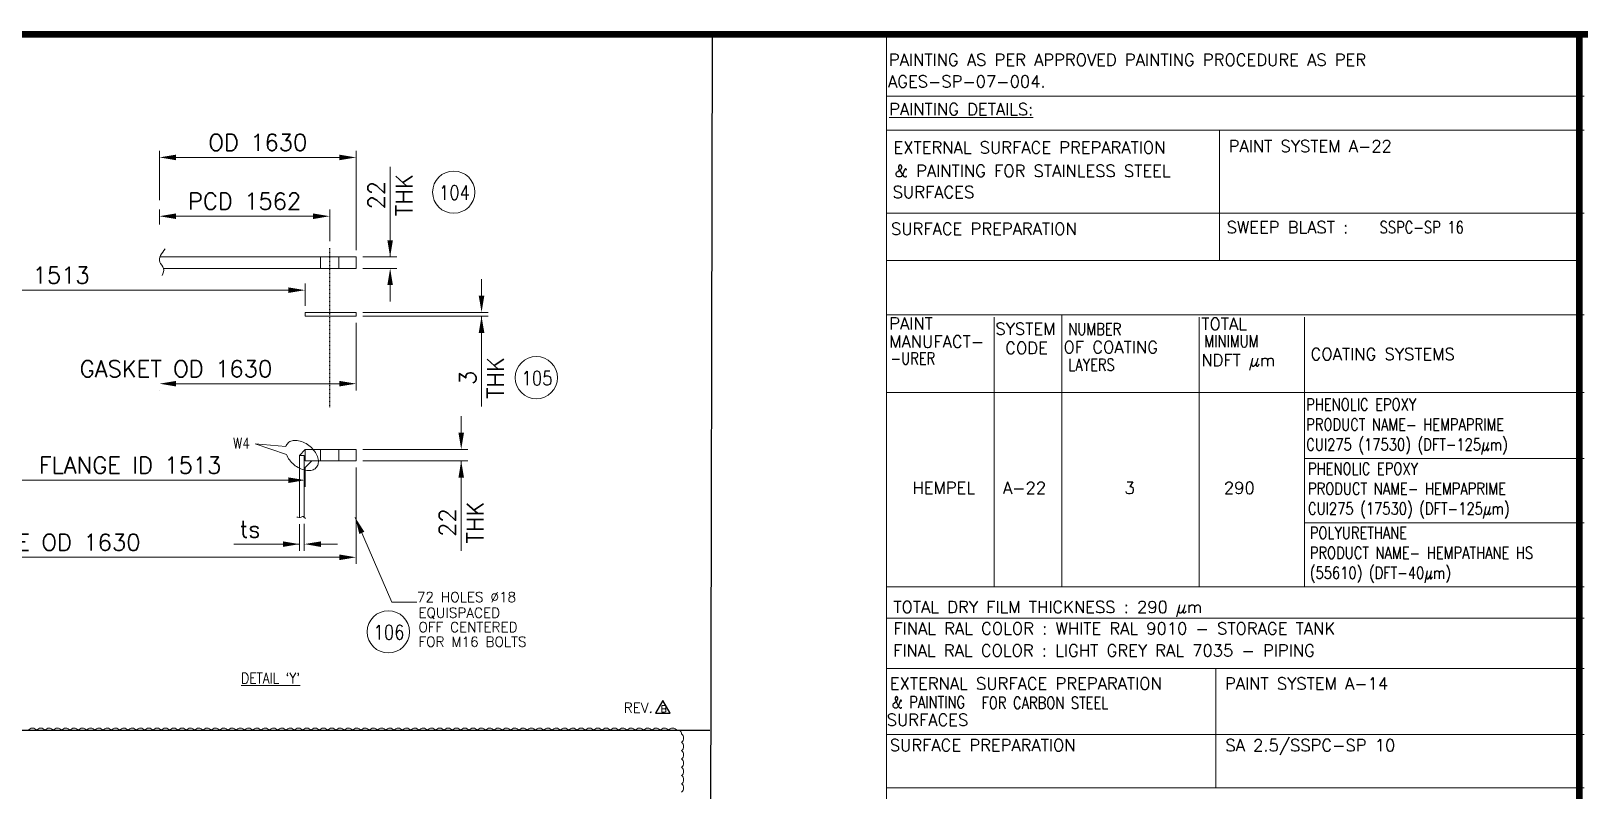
# Model space of a CAD drawing. Header units: inches. Extents: x 26960 to 35074, y -20333 to -19295.
# Drawn here: x 27413.7 to 27646.5, y -19423.9 to -19309.8 of the extents above; entities that cross this region are included whole.
import ezdxf
from ezdxf.enums import TextEntityAlignment as Align

# ---------------------------------------------------------------- set-up
doc = ezdxf.new("R2010")
doc.units = ezdxf.units.IN
doc.header["$LTSCALE"] = 200
doc.header["$MEASUREMENT"] = 0
for name, pattern in [('CENTER', [2, 1.25, -0.25, 0.25, -0.25]), ('DASHED', [0.75, 0.5, -0.25]), ('DASHED2', [0.375, 0.25, -0.125]), ('HIDDEN', [0.375, 0.25, -0.125]), ('PHANTOM2', [31.75, 15.875, -3.175, 3.175, -3.175, 3.175, -3.175])]:
    doc.linetypes.add(name, pattern=pattern)
for name, color, linetype, lineweight in [('AM_5', 3, 'Continuous', 15), ('B-OBJ', 7, 'Continuous', 13), ('OBJECT', 7, 'Continuous', 18)]:
    doc.layers.add(name, color=color, linetype=linetype, lineweight=lineweight)
for name, color, linetype in [('BORDER1', 3, 'Continuous'), ('BORDER2', 7, 'Continuous'), ('CENTER', 1, 'CENTER'), ('DIMENSION', 8, 'Continuous'), ('text', 3, 'Continuous')]:
    doc.layers.add(name, color=color, linetype=linetype)
doc.styles.add("ROMAN'S", font='romans.shx')
doc.styles.add('ROMANC', font='ROMANC', dxfattribs={"height": 5})
doc.styles.add('ROMAND', font='romand.shx', dxfattribs={"width": 0.8})
doc.styles.add('ROMANS', font='romans.shx')
doc.styles.add('ROMANT', font='romant.shx')
doc.styles.add('RS', font='ROMANS.shx', dxfattribs={"width": 0.8})
doc.styles.get("Standard").update_dxf_attribs({"font": 'romans.shx'})
doc.dimstyles.new('VEP-8', dxfattribs={"dimscale": 0, "dimtxt": 2.5, "dimasz": 2.5, "dimexe": 1, "dimexo": 1, "dimgap": 1, "dimtad": 1, "dimdec": 0, "dimlfac": 20, "dimzin": 12, "dimdsep": 46, "dimtxsty": 'ROMANS', "dimcen": 0, "dimclrd": 256, "dimclre": 256, "dimclrt": 40, "dimadec": 0, "dimazin": 3, "dimtfac": 1, "dimtdec": 0, "dimtofl": 0, "dimtmove": 0, "dimatfit": 3, "dimfxl": 1, "dimlwd": -1, "dimlwe": -1, "dimarcsym": 0})
doc.dimstyles.new('VEP-8$0', dxfattribs={"dimscale": 0, "dimtxt": 2.5, "dimasz": 2.5, "dimexe": 1, "dimexo": 1, "dimgap": 1, "dimtad": 1, "dimdec": 0, "dimlfac": 20, "dimzin": 12, "dimdsep": 46, "dimtxsty": 'ROMANS', "dimcen": 0, "dimclrd": 256, "dimclre": 256, "dimclrt": 40, "dimadec": 0, "dimazin": 3, "dimtfac": 1, "dimtdec": 0, "dimtofl": 0, "dimtmove": 0, "dimatfit": 3, "dimfxl": 1, "dimlwd": -1, "dimlwe": -1, "dimarcsym": 0})

# ---------------------------------------------------------------- blocks, each defined once
blk = doc.blocks.new('*D123')
at = {"layer": 'AM_5', "color": 8, "transparency": 16777216}
for p, q in [((27433.03, -19335.2), (27433.03, -19327.79)), ((27460.09, -19328.79), (27435.53, -19328.79)), ((27462.59, -19342.74), (27462.59, -19327.79))]:
    blk.add_line(p, q, dxfattribs=at)
for points in [[(27435.53, -19328.38), (27435.53, -19329.21), (27433.03, -19328.79)], [(27460.09, -19329.21), (27460.09, -19328.38), (27462.59, -19328.79)]]:
    blk.add_solid(points, dxfattribs=at)
at = {"layer": 'Defpoints', "color": 0, "transparency": 16777216}
for p in [(27433.03, -19328.79), (27433.03, -19336.2), (27462.59, -19343.74)]:
    blk.add_point(p, dxfattribs=at)
at = {"layer": 'AM_5', "color": 40, "transparency": 16777216, "insert": (27447.81, -19326.54), "char_height": 2.5, "attachment_point": 5, "style": 'ROMANS'}
blk.add_mtext('OD 1630', dxfattribs=at)
blk = doc.blocks.new('*D124')
at = {"layer": 'AM_5', "color": 8, "transparency": 16777216}
for p, q in [((27433.03, -19338.88), (27433.03, -19336.63)), ((27456.13, -19337.63), (27435.53, -19337.63)), ((27458.63, -19341.4), (27458.63, -19336.63))]:
    blk.add_line(p, q, dxfattribs=at)
for points in [[(27435.53, -19337.21), (27435.53, -19338.05), (27433.03, -19337.63)], [(27456.13, -19338.05), (27456.13, -19337.21), (27458.63, -19337.63)]]:
    blk.add_solid(points, dxfattribs=at)
at = {"layer": 'Defpoints', "color": 0, "transparency": 16777216}
for p in [(27433.03, -19337.63), (27433.03, -19339.88), (27458.63, -19342.4)]:
    blk.add_point(p, dxfattribs=at)
at = {"layer": 'AM_5', "color": 40, "transparency": 16777216, "insert": (27445.83, -19335.38), "char_height": 2.5, "attachment_point": 5, "style": 'ROMANS'}
blk.add_mtext('PCD 1562', dxfattribs=at)
blk = doc.blocks.new('*D125')
at = {"layer": 'AM_5', "color": 8, "transparency": 16777216}
for p, q in [((27454.92, -19375.4), (27454.92, -19378.3)), ((27402.32, -19378.3), (27402.32, -19378.3)), ((27452.42, -19377.3), (27404.82, -19377.3))]:
    blk.add_line(p, q, dxfattribs=at)
for points in [[(27404.82, -19376.88), (27404.82, -19377.72), (27402.32, -19377.3)], [(27452.42, -19377.72), (27452.42, -19376.88), (27454.92, -19377.3)]]:
    blk.add_solid(points, dxfattribs=at)
at = {"layer": 'Defpoints', "color": 0, "transparency": 16777216}
for p in [(27454.92, -19374.4), (27402.32, -19377.3), (27402.32, -19377.3)]:
    blk.add_point(p, dxfattribs=at)
at = {"layer": 'AM_5', "color": 40, "transparency": 16777216, "insert": (27428.62, -19375.05), "char_height": 2.5, "attachment_point": 5, "style": 'ROMANS'}
blk.add_mtext('FLANGE ID 1513 ', dxfattribs=at)
blk = doc.blocks.new('*D126')
at = {"layer": 'AM_5', "color": 8, "transparency": 16777216}
for p, q in [((27462.59, -19375.4), (27462.59, -19389.89)), ((27400.91, -19389.89), (27400.91, -19389.89)), ((27460.09, -19388.89), (27403.41, -19388.89))]:
    blk.add_line(p, q, dxfattribs=at)
for points in [[(27403.41, -19388.47), (27403.41, -19389.31), (27400.91, -19388.89)], [(27460.09, -19389.31), (27460.09, -19388.47), (27462.59, -19388.89)]]:
    blk.add_solid(points, dxfattribs=at)
at = {"layer": 'Defpoints', "color": 0, "transparency": 16777216}
for p in [(27462.59, -19374.4), (27400.91, -19388.89), (27400.91, -19388.89)]:
    blk.add_point(p, dxfattribs=at)
at = {"layer": 'AM_5', "color": 40, "transparency": 16777216, "insert": (27415.72, -19386.64), "char_height": 2.5, "attachment_point": 5, "style": 'ROMANS'}
blk.add_mtext('FLANGE OD 1630', dxfattribs=at)
blk = doc.blocks.new('*D127')
at = {"layer": 'AM_5', "color": 8, "transparency": 16777216}
for p, q in [((27467.72, -19343.74), (27467.72, -19330.19)), ((27467.72, -19341.24), (27467.72, -19338.74)), ((27463.59, -19343.74), (27468.72, -19343.74)), ((27463.59, -19345.47), (27468.72, -19345.47)), ((27467.72, -19347.97), (27467.72, -19350.47))]:
    blk.add_line(p, q, dxfattribs=at)
for points in [[(27467.3, -19341.24), (27468.13, -19341.24), (27467.72, -19343.74)], [(27468.13, -19347.97), (27467.3, -19347.97), (27467.72, -19345.47)]]:
    blk.add_solid(points, dxfattribs=at)
at = {"layer": 'Defpoints', "color": 0, "transparency": 16777216}
for p in [(27462.59, -19343.74), (27462.59, -19345.47), (27467.72, -19345.47)]:
    blk.add_point(p, dxfattribs=at)
at = {"layer": 'AM_5', "color": 40, "transparency": 16777216, "insert": (27467.72, -19334.46), "char_height": 2.5, "attachment_point": 5, "rotation": 90, "style": 'ROMANS'}
blk.add_mtext('22\\PTHK', dxfattribs=at)
blk = doc.blocks.new('*D128')
at = {"layer": 'AM_5', "color": 8, "transparency": 16777216}
for p, q in [((27481.46, -19349.58), (27481.46, -19347.08)), ((27463.59, -19352.08), (27482.46, -19352.08)), ((27463.59, -19352.66), (27482.46, -19352.66)), ((27481.46, -19352.66), (27481.46, -19366.21)), ((27481.46, -19355.16), (27481.46, -19357.66))]:
    blk.add_line(p, q, dxfattribs=at)
for points in [[(27481.04, -19349.58), (27481.88, -19349.58), (27481.46, -19352.08)], [(27481.88, -19355.16), (27481.04, -19355.16), (27481.46, -19352.66)]]:
    blk.add_solid(points, dxfattribs=at)
at = {"layer": 'Defpoints', "color": 0, "transparency": 16777216}
for p in [(27462.59, -19352.08), (27462.59, -19352.66), (27481.46, -19352.08)]:
    blk.add_point(p, dxfattribs=at)
at = {"layer": 'AM_5', "color": 40, "transparency": 16777216, "insert": (27481.46, -19361.93), "char_height": 2.5, "attachment_point": 5, "rotation": 90, "style": 'ROMANS'}
blk.add_mtext('3\\PTHK', dxfattribs=at)
blk = doc.blocks.new('*D129')
at = {"layer": 'AM_5', "color": 8, "transparency": 16777216}
for p, q in [((27478.4, -19370.17), (27478.4, -19367.67)), ((27463.59, -19372.67), (27479.4, -19372.67)), ((27463.59, -19374.4), (27479.4, -19374.4)), ((27478.4, -19374.4), (27478.4, -19387.94)), ((27478.4, -19376.9), (27478.4, -19379.4))]:
    blk.add_line(p, q, dxfattribs=at)
for points in [[(27477.99, -19370.17), (27478.82, -19370.17), (27478.4, -19372.67)], [(27478.82, -19376.9), (27477.99, -19376.9), (27478.4, -19374.4)]]:
    blk.add_solid(points, dxfattribs=at)
at = {"layer": 'Defpoints', "color": 0, "transparency": 16777216}
for p in [(27462.59, -19372.67), (27462.59, -19374.4), (27478.4, -19374.4)]:
    blk.add_point(p, dxfattribs=at)
at = {"layer": 'AM_5', "color": 40, "transparency": 16777216, "insert": (27478.4, -19383.67), "char_height": 2.5, "attachment_point": 5, "rotation": 90, "style": 'ROMANS'}
blk.add_mtext('22\\PTHK', dxfattribs=at)
blk = doc.blocks.new('*D130')
at = {"layer": 'AM_5', "color": 8, "transparency": 16777216}
for p, q in [((27394.55, -19349.99), (27394.55, -19347.74)), ((27454.92, -19351.08), (27454.92, -19347.74)), ((27452.42, -19348.74), (27397.05, -19348.74))]:
    blk.add_line(p, q, dxfattribs=at)
for points in [[(27397.05, -19348.33), (27397.05, -19349.16), (27394.55, -19348.74)], [(27452.42, -19349.16), (27452.42, -19348.33), (27454.92, -19348.74)]]:
    blk.add_solid(points, dxfattribs=at)
at = {"layer": 'Defpoints', "color": 0, "transparency": 16777216}
for p in [(27394.55, -19348.74), (27394.55, -19350.99), (27454.92, -19352.08)]:
    blk.add_point(p, dxfattribs=at)
at = {"layer": 'AM_5', "color": 40, "transparency": 16777216, "insert": (27408.83, -19346.49), "char_height": 2.5, "attachment_point": 5, "style": 'ROMANS'}
blk.add_mtext('GASKET ID 1513', dxfattribs=at)
blk = doc.blocks.new('*D131')
at = {"layer": 'AM_5', "color": 8, "transparency": 16777216}
for p, q in [((27462.59, -19353.66), (27462.59, -19363.8)), ((27433.03, -19363.8), (27433.03, -19363.8)), ((27460.09, -19362.8), (27435.53, -19362.8))]:
    blk.add_line(p, q, dxfattribs=at)
for points in [[(27435.53, -19362.38), (27435.53, -19363.21), (27433.03, -19362.8)], [(27460.09, -19363.21), (27460.09, -19362.38), (27462.59, -19362.8)]]:
    blk.add_solid(points, dxfattribs=at)
at = {"layer": 'Defpoints', "color": 0, "transparency": 16777216}
for p in [(27462.59, -19352.66), (27433.03, -19362.8), (27433.03, -19362.8)]:
    blk.add_point(p, dxfattribs=at)
at = {"layer": 'AM_5', "color": 40, "transparency": 16777216, "insert": (27435.52, -19360.55), "char_height": 2.5, "attachment_point": 5, "style": 'ROMANS'}
blk.add_mtext('GASKET OD 1630', dxfattribs=at)
blk = doc.blocks.new('*D132')
at = {"layer": 'AM_5', "color": 8, "transparency": 16777216}
for p, q in [((27454.09, -19383.89), (27454.09, -19387.91)), ((27454.81, -19383.88), (27454.81, -19387.91)), ((27454.09, -19386.91), (27444.24, -19386.91)), ((27451.59, -19386.91), (27449.09, -19386.91)), ((27457.31, -19386.91), (27459.81, -19386.91))]:
    blk.add_line(p, q, dxfattribs=at)
for points in [[(27451.59, -19387.33), (27451.59, -19386.5), (27454.09, -19386.91)], [(27457.31, -19386.5), (27457.31, -19387.33), (27454.81, -19386.91)]]:
    blk.add_solid(points, dxfattribs=at)
at = {"layer": 'Defpoints', "color": 0, "transparency": 16777216}
for p in [(27454.09, -19382.89), (27454.81, -19382.88), (27454.81, -19386.91)]:
    blk.add_point(p, dxfattribs=at)
at = {"layer": 'AM_5', "color": 40, "transparency": 16777216, "insert": (27446.66, -19384.66), "char_height": 2.5, "attachment_point": 5, "style": 'ROMANS'}
blk.add_mtext('ts', dxfattribs=at)
blk = doc.blocks.new('*U254')
at = {"layer": 'BORDER1', "color": 154, "true_color": 0x1859a9, "const_width": 1}
blk.add_lwpolyline([(0, 564), (796, 564), (796, 0), (0, 0)], close=True, dxfattribs=at)
blk.add_lwpolyline([(656, 0), (656, 564)], dxfattribs=at)
at = {"layer": 'BORDER2', "flags": 8}
for tag, height, style, p in [('REV-B', 2.7, 'ROMANS', (662.76, 125.68)), ('REV-A', 2.7, 'ROMANS', (662.76, 118.68)), ('RE-B', 7, 'ROMANT', (745.34, 6.15))]:
    blk.add_attdef(tag, text='', height=height, dxfattribs=dict(at, style=style)).set_placement(p, align=Align.CENTER)
at = {"layer": 'BORDER2', "style": 'ROMANS', "width": 4.59626}
for tag, p, p2 in [('DATE-B', (668.47, 125.68), (681.47, 125.68)), ('DATE-A', (668.47, 118.68), (681.47, 118.68))]:
    blk.add_attdef(tag, text='', height=2.7, dxfattribs=at).set_placement(p, p2, align=Align.FIT)
at = {"layer": 'BORDER2'}
for tag, height, style, p in [('DRN-B', 2.7, 'ROMANS', (689.55, 125.68)), ('CHD-B', 2.7, 'ROMANS', (701.61, 125.68)), ('APD-B', 2.7, 'ROMANS', (713.32, 125.68)), ('DRN-A', 2.7, 'ROMANS', (689.55, 118.68)), ('CHD-A', 2.7, 'ROMANS', (701.61, 118.68)), ('APD-A', 2.7, 'ROMANS', (713.32, 118.68)), ('CONS_CONT_VEND', 3.5, 'ROMANC', (726, 61.94))]:
    blk.add_attdef(tag, text='', height=height, dxfattribs=dict(at, style=style)).set_placement(p, align=Align.CENTER)
at = {"layer": 'BORDER2', "style": 'ROMANS', "width": 0.8}
for tag, p, height in [('1:X', (670.77, 103.49), 3), ('LOC', (709.61, 103.49), 3), ('PROJ_NO', (774.84, 103.49), 3), ('CONS_DRG_NO', (681.74, 53.26), 2.5)]:
    blk.add_attdef(tag, p, '', height=height, dxfattribs=at)
at = {"layer": 'BORDER2', "lineweight": 30, "width": 0.8, "flags": 104}
for tag, p in [('COMMENTS-B', (719.88, 127.5)), ('COMMENTS-A', (719.88, 120.5))]:
    blk.add_attdef(tag, text='', height=2.2, dxfattribs=at).set_placement(p, align=Align.MIDDLE_LEFT)
at = {"layer": 'BORDER2', "style": 'ROMANS', "width": 0.8}
for tag, p in [('PROJECT_TITLE_1', (726, 45.91)), ('PROJECT_TITLE_2', (726, 40.58))]:
    blk.add_attdef(tag, text='', height=3.5, dxfattribs=at).set_placement(p, align=Align.MIDDLE)
at = {"layer": 'BORDER2', "style": 'ROMANT', "width": 0.8}
for tag, p in [('DRG_TITLE_1', (726, 29.73)), ('DRG_TITLE_2', (726, 23.03)), ('DRG_TITLE_3', (726, 16.33))]:
    blk.add_attdef(tag, text='', height=4, dxfattribs=at).set_placement(p, align=Align.CENTER)
at = {"layer": 'BORDER2', "style": 'ROMANT'}
for tag, p in [('AR', (668.95, 6.15)), ('PA', (683.03, 6.15)), ('DC', (697.09, 6.15)), ('TS', (775.94, 6.15))]:
    blk.add_attdef(tag, p, '', height=7, dxfattribs=at)
for tag, p in [('SRNO', (736.79, 6.15)), ('SH', (771.83, 6.2))]:
    blk.add_attdef(tag, text='', height=7, dxfattribs=at).set_placement(p, align=Align.RIGHT)
at = {"layer": 'BORDER2', "style": 'ROMANS', "flags": 2}
blk.add_attdef('TB_VERSION', text='', height=2, dxfattribs=at).set_placement((1, -1), align=Align.TOP_LEFT)
blk = doc.blocks.new('REVISION')
at = {"layer": 'DIMENSION', "color": 1, "linetype": 'DASHED2'}
blk.add_lwpolyline([(-2.5, 13.6), (-11.2, 28.6), (-19.9, 13.6)], close=True, dxfattribs=at)
at = {"layer": 'DIMENSION', "color": 1, "linetype": 'DASHED2', "attachment_point": 1, "style": "ROMAN'S"}
for s, insert, char_height, width in [('REV.', (-58.2, 26), 12, 56.203), ('B', (-13.6, 22.6), 8, 5.597)]:
    blk.add_mtext(s, dxfattribs=dict(at, insert=insert, char_height=char_height, width=width))

msp = doc.modelspace()

# ---------------------------------------------------------------- linework, layer by layer
at = {"layer": 'B-OBJ', "color": 6}
msp.add_lwpolyline([(27413.31865, -19414.88655, -0.5206), (27414.56865, -19414.88655, -0.5206), (27415.81865, -19414.88655, -0.5206), (27417.06865, -19414.88655, -0.5206), (27418.31865, -19414.88655, -0.5206), (27419.56865, -19414.88655, -0.5206), (27420.81865, -19414.88655, -0.5206), (27422.06865, -19414.88655, -0.5206), (27423.31865, -19414.88655, -0.5206), (27424.56865, -19414.88655, -0.5206), (27425.81865, -19414.88655, -0.5206), (27427.06865, -19414.88655, -0.5206), (27428.31865, -19414.88655, -0.5206), (27429.56865, -19414.88655, -0.5206), (27430.81865, -19414.88655, -0.5206), (27432.06865, -19414.88655, -0.5206), (27433.31865, -19414.88655, -0.5206), (27434.56865, -19414.88655, -0.5206), (27435.81865, -19414.88655, -0.5206), (27437.06865, -19414.88655, -0.5206), (27438.31865, -19414.88655, -0.5206), (27439.56865, -19414.88655, -0.5206), (27440.81865, -19414.88655, -0.5206), (27442.06865, -19414.88655, -0.5206), (27443.31865, -19414.88655, -0.5206), (27444.56865, -19414.88655, -0.5206), (27445.81865, -19414.88655, -0.5206), (27447.06865, -19414.88655, -0.5206), (27448.31865, -19414.88655, -0.5206), (27449.56865, -19414.88655, -0.5206), (27450.81865, -19414.88655, -0.5206), (27452.06865, -19414.88655, -0.5206), (27453.31865, -19414.88655, -0.5206), (27454.56865, -19414.88655, -0.5206), (27455.81865, -19414.88655, -0.5206), (27457.06865, -19414.88655, -0.5206), (27458.31865, -19414.88655, -0.5206), (27459.56865, -19414.88655, -0.5206), (27460.81865, -19414.88655, -0.5206), (27462.06865, -19414.88655, -0.5206), (27463.31865, -19414.88655, -0.5206), (27464.56865, -19414.88655, -0.5206), (27465.81865, -19414.88655, -0.5206), (27467.06865, -19414.88655, -0.5206), (27468.31865, -19414.88655, -0.5206), (27469.56865, -19414.88655, -0.5206), (27470.81865, -19414.88655, -0.5206), (27472.06865, -19414.88655, -0.5206), (27473.31865, -19414.88655, -0.5206), (27474.56865, -19414.88655, -0.5206), (27475.81865, -19414.88655, -0.5206), (27477.06865, -19414.88655, -0.5206), (27478.31865, -19414.88655, -0.5206), (27479.56865, -19414.88655, -0.5206), (27480.81865, -19414.88655, -0.5206), (27482.06865, -19414.88655, -0.5206), (27483.31865, -19414.88655, -0.5206), (27484.56865, -19414.88655, -0.5206), (27485.81865, -19414.88655, -0.5206), (27487.06865, -19414.88655, -0.5206), (27488.31865, -19414.88655, -0.5206), (27489.56865, -19414.88655, -0.5206), (27490.81865, -19414.88655, -0.5206), (27492.06865, -19414.88655, -0.5206), (27493.31865, -19414.88655, -0.5206), (27494.56865, -19414.88655, -0.5206), (27495.81865, -19414.88655, -0.5206), (27497.06865, -19414.88655, -0.5206), (27498.31865, -19414.88655, -0.5206), (27499.56865, -19414.88655, -0.5206), (27500.81865, -19414.88655, -0.5206), (27502.06865, -19414.88655, -0.5206), (27503.31865, -19414.88655, -0.5206), (27504.56865, -19414.88655, -0.5206), (27505.81865, -19414.88655, -0.5206), (27507.06865, -19414.88655, -0.5206), (27508.31865, -19414.88655, -0.5206), (27509.56865, -19414.88655, -0.5206), (27510.81865, -19414.88655, -0.5206), (27511.518, -19415.43719, -0.5206), (27511.518, -19416.68719, -0.5206), (27511.518, -19417.93719, -0.5206), (27511.518, -19419.18719, -0.5206), (27511.518, -19420.43719, -0.5206), (27511.518, -19421.68719, -0.5206), (27511.518, -19422.93719, -0.5206), (27511.518, -19424.18719, -0.5206)], format="xyb", dxfattribs=at)
at = {"layer": 'CENTER', "linetype": 'CENTER', "ltscale": 0.0001}
msp.add_line((27458.63048, -19366.30739), (27458.63048, -19342.40207, -0.06542), dxfattribs=at)
at = {"layer": 'DIMENSION'}
for p, q in [((27516.14836, -19310.31992, 18.71139), (27515.70293, -19512.77392, 2.84448)), ((27375.81865, -19414.88655), (27515.78577, -19414.87343, 5.69406))]:
    msp.add_line(p, q, dxfattribs=at)
at = {"layer": 'OBJECT', "color": 1, "lineweight": 15}
for p, q in [((27646.4983, -19310.28617, 0), (27542.31952, -19310.31912, 0)), ((27542.31952, -19558.84755, 0), (27542.31952, -19310.31912, 0)), ((27542.31952, -19319.56722, 0), (27647.25677, -19319.56723, -0.00422)), ((27542.31952, -19324.70119, -0.01512), (27647.25676, -19324.70119, -0.01512)), ((27542.31952, -19337.17716, -0.01512), (27647.25676, -19337.17716, -0.01512)), ((27542.31952, -19344.29834, 0), (27645.99578, -19344.29834, 0)), ((27542.31952, -19352.4332, -0.01512), (27647.25676, -19352.4332, -0.01512)), ((27558.5494, -19352.80829, -0.01512), (27558.5494, -19393.33301, -0.01512)), ((27568.70899, -19352.4332, -0.01512), (27568.70899, -19393.33299, -0.01512)), ((27589.33279, -19352.80829, -0.01512), (27589.33279, -19393.33295, -0.01512)), ((27605.17958, -19352.80829, -0.01512), (27605.17959, -19393.33284, -0.01466)), ((27542.31952, -19364.13214, -0.01512), (27647.25676, -19364.13214, -0.01512)), ((27605.17959, -19374.04585, -0.01512), (27647.25676, -19374.04583, -0.05123)), ((27605.17959, -19383.68935, -0.01489), (27647.25676, -19383.68933, -0.051)), ((27542.31952, -19393.33282, -0.05059), (27647.25677, -19393.33282, -0.05059)), ((27542.31952, -19398.01813, 0.07539), (27647.25677, -19398.02638, -4.45927)), ((27542.31952, -19405.60412, 0.05132), (27647.25676, -19405.60412, 0.05132)), ((27591.84836, -19423.52768, 0.05132), (27591.84836, -19405.60412, 0.05132)), ((27542.31952, -19415.51933, 0.05132), (27647.25676, -19415.51933, 0.05132)), ((27542.31952, -19423.52768, 0.05132), (27647.25676, -19423.52768, 0.05132))]:
    msp.add_line(p, q, dxfattribs=at)
at = {"layer": 'OBJECT', "color": 252, "lineweight": 15}
msp.add_line((27542.32597, -19532.83934, -0.0601), (27542.31952, -19310.30753, 0), dxfattribs=at)
at = {"layer": 'OBJECT', "lineweight": 15}
for p, q in [((27433.11415, -19343.7374), (27462.59041, -19343.7374)), ((27433.63936, -19345.4654), (27462.59041, -19345.4654)), ((27457.26228, -19345.46541), (27457.26228, -19343.73741)), ((27459.99828, -19345.46541), (27459.99828, -19343.73741)), ((27462.59041, -19343.7374), (27462.59041, -19345.4654)), ((27454.09309, -19373.59243), (27454.81309, -19373.59243)), ((27454.81309, -19373.59243), (27454.81309, -19382.879)), ((27454.92269, -19372.66883), (27462.59041, -19372.66883)), ((27454.92269, -19372.66883), (27454.92269, -19374.39683)), ((27457.26228, -19374.39684), (27457.26228, -19372.66884)), ((27459.99828, -19374.39684), (27459.99828, -19372.66884)), ((27462.59041, -19374.39683), (27462.59041, -19372.66883)), ((27454.92269, -19374.39683), (27462.59041, -19374.39683))]:
    msp.add_line(p, q, dxfattribs=at)
at = {"layer": 'OBJECT', "lineweight": 15, "ltscale": 0.8}
for p, q in [((27454.92269, -19352.66044), (27454.92269, -19352.08036)), ((27462.59041, -19352.08036), (27454.92269, -19352.08036)), ((27462.59041, -19352.66044), (27454.92269, -19352.66044)), ((27462.59041, -19352.66044), (27462.59041, -19352.08036)), ((27454.09309, -19373.59243), (27454.92269, -19372.66883)), ((27454.81309, -19375.53599), (27455.96674, -19374.39683))]:
    msp.add_line(p, q, dxfattribs=at)
at = {"layer": 'OBJECT', "color": 252, "linetype": 'PHANTOM2', "lineweight": 15, "ltscale": 5}
for p, q in [((27452.03091, -19372.26214), (27447.42506, -19371.86252)), ((27447.42506, -19371.86252), (27452.13055, -19373.45441))]:
    msp.add_line(p, q, dxfattribs=at)
at = {"layer": 'OBJECT', "linetype": 'HIDDEN', "lineweight": 15, "ltscale": 8}
msp.add_line((27454.09309, -19373.59243), (27454.09309, -19382.8942), dxfattribs=at)
at = {"layer": 'OBJECT', "lineweight": 15}
for centre in [(27477.28077, -19334.0116, -0.06542), (27489.69321, -19361.89436, -0.06542), (27467.44142, -19400.09267, -138.49191)]:
    msp.add_circle(centre, 3.177, dxfattribs=at)
at = {"layer": 'OBJECT', "color": 252, "linetype": 'PHANTOM2', "lineweight": 15, "ltscale": 5}
msp.add_ellipse((27454.45309, -19373.59243), major_axis=(-2.19698, 1.77174), ratio=0.6455712, start_param=0.83489182, end_param=6.552620106, dxfattribs=at)
at = {"layer": 'OBJECT', "lineweight": 15, "ltscale": 0.8}
for points in [[(27433.91674, -19342.51085, -0.06542), (27433.08459, -19344.51242, -0.06542), (27433.63936, -19345.4654), (27433.45444, -19346.54478, -0.06542)], [(27453.6976, -19382.85972, -0.06542), (27454.32595, -19382.84403, -0.06542), (27454.53802, -19382.7577, -0.06542), (27454.97786, -19383.05591, -0.06542)]]:
    msp.add_spline(points, degree=3, dxfattribs=at)
at = {"layer": 'text', "color": 1, "lineweight": 15}
msp.add_line((27592.41056, -19324.70119, -0.01512), (27592.41056, -19344.29834, -0.01512), dxfattribs=at)

# ---------------------------------------------------------------- block references
at = {"layer": 'BORDER1', "lineweight": 9}
msp.add_blockref('*U254', (26990.4983, -19874.28619), dxfattribs=at)
at = {"layer": 'DIMENSION', "color": 6, "linetype": 'DASHED2', "xscale": 0.1252646215129461, "yscale": 0.1252646215129461, "zscale": 0.1252646215129461}
msp.add_blockref('REVISION', (27510.11853, -19414.00234), dxfattribs=at)

# ---------------------------------------------------------------- texts
at = {"layer": 'OBJECT', "color": 3, "lineweight": 15, "style": 'RS'}
for s, height, p in [('  PAINTING AS PER APPROVED PAINTING PROCEDURE AS PER ', 1.8, (27540.23484, -19315.03347, -0.01512)), ('  AGES-SP-07-004.', 1.8, (27540.10159, -19318.27724, -0.01512)), ('%%UPAINTING DETAILS:', 1.8, (27542.74063, -19322.45104, -0.01512)), ('EXTERNAL SURFACE PREPARATION ', 1.8, (27543.39852, -19328.20229, -0.01512)), ('PAINT SYSTEM A-22', 1.8, (27593.78659, -19328.0015, -0.01512)), ('& PAINTING FOR STAINLESS STEEL', 1.8, (27543.55394, -19331.7196, -0.01512)), (' SURFACES', 1.8, (27542.03454, -19334.89116, -0.01512)), ('SURFACE PREPARATION', 1.8, (27543.02343, -19340.42589, -0.01512)), ('SWEEP BLAST :', 1.8, (27593.48045, -19340.19145, -0.01512)), ('PAINT', 1.8, (27542.7485, -19354.63699, -0.01512)), ('SYSTEM', 1.8, (27558.72183, -19355.45779, -0.01512)), ('TOTAL ', 1.8, (27589.66918, -19354.72518, -0.01512)), ('MANUFACT-', 1.8, (27542.7485, -19357.38032, -0.01512)), ('CODE', 1.8, (27560.18705, -19358.3313, -0.01512)), ('OF COATING ', 1.8, (27568.96107, -19358.20814, -0.01512)), ('COATING SYSTEMS ', 1.8, (27606.10432, -19359.23998, -0.01512)), ('NDFT µm', 1.8, (27589.66918, -19360.15167, -0.01512)), ('HEMPEL', 1.8, (27546.24597, -19379.36312, -0.01512)), ('A-22', 1.8, (27559.86092, -19379.36312, -0.01512)), ('3', 1.8, (27578.13037, -19379.36312, -0.01512)), ('290', 1.8, (27593.07536, -19379.36312, -0.01512)), ('72 HOLES ∅18', 1.5, (27471.73711, -19395.61076, -0.01134)), ('EQUISPACED', 1.5, (27471.96803, -19397.97623, -0.01134)), ('TOTAL DRY FILM THICKNESS : 290 µm ', 1.8, (27543.37039, -19397.26028, -4.45927)), ('OFF CENTERED', 1.5, (27471.96803, -19400.13778, -0.01134)), ('FINAL RAL COLOR : WHITE RAL 9010 - STORAGE TANK', 1.8, (27543.37039, -19400.49386, -4.45927)), ('FOR M16 BOLTS', 1.5, (27471.96803, -19402.33502, -0.01134)), ('FINAL RAL COLOR : LIGHT GREY RAL 7035 - PIPING', 1.8, (27543.33162, -19403.80288, -4.45927)), ('EXTERNAL SURFACE PREPARATION ', 1.8, (27542.84379, -19408.77108, 0.05132)), ('PAINT SYSTEM A-14', 1.8, (27593.23186, -19408.77108, 0.05132)), (' SURFACES', 1.8, (27541.13869, -19414.21973, 0.05132)), ('SURFACE PREPARATION', 1.8, (27542.83798, -19418.03092, 0)), ('SA 2.5/SSPC-SP 10', 1.8, (27593.29501, -19418.04933, 0))]:
    msp.add_text(s, height=height, dxfattribs=at).set_placement(p)
at = {"layer": 'OBJECT', "color": 3, "linetype": 'DASHED', "char_height": 1.8, "attachment_point": 1, "style": 'RS'}
for s, insert, width in [('SSPC-SP 16', (27616.4868, -19338.39145, -0.01512), 20.6742857), ('PHENOLIC EPOXY \\PPRODUCT NAME- HEMPAPRIME CUI275 (17530) (DFT-125µm)', (27605.44681, -19365.03278, -0.01512), 35.3185714), ('PHENOLIC EPOXY \\PPRODUCT NAME- HEMPAPRIME CUI275 (17530) (DFT-125µm)', (27605.71404, -19374.67627, -0.01512), 35.3185714), ('POLYURETHANE  \\PPRODUCT NAME- HEMPATHANE HS (55610) (DFT-40µm)', (27605.98127, -19384.31977, -0.01512), 38.4364291)]:
    msp.add_mtext(s, dxfattribs=dict(at, insert=insert, width=width))
at = {"layer": 'OBJECT', "color": 3, "lineweight": 15, "char_height": 1.8, "attachment_point": 1, "style": 'RS'}
for s, insert, width in [('NUMBER', (27569.67402, -19353.6808, 0), 39.4345238), ('MINIMUM', (27590.12779, -19355.52578, 0), 40.0297619), ('-URER', (27542.93964, -19358.09564, -0.01512), 25.7440476), ('LAYERS', (27569.67402, -19359.05167, 0), 34.672619), ('& PAINTING', (27543.16573, -19409.7691, 0), 55.8035714), ('FOR CARBON STEEL', (27556.61017, -19409.87392, 0.05132), 96.577381)]:
    msp.add_mtext(s, dxfattribs=dict(at, insert=insert, width=width))
at = {"layer": 'text', "color": 6, "lineweight": 15, "style": 'ROMAND', "width": 0.85}
for s, p in [('104', (27477.38349, -19334.07839, -0.06542)), ('105', (27489.79594, -19361.96115, -0.06542)), ('106', (27467.54415, -19400.15947, -138.49191))]:
    msp.add_text(s, height=2.125118, rotation=359.9998937, dxfattribs=at).set_placement(p, align=Align.MIDDLE_CENTER)
at = {"layer": 'text', "color": 2, "lineweight": 15, "style": 'ROMAND', "width": 0.85}
for s, height, p in [('W4', 1.593839, (27445.36354, -19371.75609)), ("%%uDETAIL `Y'", 1.5938385, (27449.75224, -19407.06404, -2.54366))]:
    msp.add_text(s, height=height, rotation=359.9998937, dxfattribs=at).set_placement(p, align=Align.MIDDLE_CENTER)

# ---------------------------------------------------------------- dimensions: what is measured, and where the dimension line sits
at = {"layer": 'AM_5'}
for base, p1, p2, text, override, picture, middle in [((27433.03125, -19328.79202, -0.06542), (27462.59041, -19343.7374), (27433.03125, -19336.20377, -0.06542), 'OD 1630', {"dimscale": 1, "dimtxt": 2.5, "dimtxsty": 'ROMANS', "dimclrd": 8, "dimclre": 8, "dimtfill": 0}, '*D123', (27447.81083, -19328.79202, -0.06542)), ((27433.03125, -19337.63121, -0.06542), (27458.63048, -19342.40207, -0.06542), (27433.03125, -19339.88121, -0.06542), 'PCD 1562', {"dimscale": 1, "dimtxt": 2.5, "dimtxsty": 'ROMANS', "dimclrd": 8, "dimclre": 8, "dimtfill": 0}, '*D124', (27445.83087, -19337.63121, -0.06542)), ((27394.54838, -19348.74245, -0.06542), (27454.92269, -19352.08036), (27394.54838, -19350.99245, -0.06542), 'GASKET ID 1513', {"dimscale": 1, "dimtxt": 2.5, "dimtxsty": 'ROMANS', "dimclrd": 8, "dimclre": 8, "dimtfill": 0}, '*D130', (27408.82942, -19348.74245, -0.06542)), ((27433.03125, -19362.79638, 138.42649), (27462.59041, -19352.66044, 138.49191), (27433.03125, -19362.79638, 138.42649), 'GASKET OD 1630', {"dimscale": 1, "dimtxt": 2.5, "dimtxsty": 'ROMANS', "dimclrd": 8, "dimclre": 8, "dimtfill": 0}, '*D131', (27435.52257, -19362.79638, 138.42649)), ((27400.90625, -19388.88975, -0.06542), (27462.59041, -19374.39683), (27400.90625, -19388.88975, -0.06542), 'FLANGE OD 1630', {"dimscale": 1, "dimtxt": 2.5, "dimtxsty": 'ROMANS', "dimclrd": 8, "dimclre": 8, "dimtfill": 0}, '*D126', (27415.71875, -19388.88975, -0.06542)), ((27454.81309, -19386.91432, -0.06542), (27454.09309, -19382.8942), (27454.81309, -19382.879, -0.06542), 'ts', {"dimscale": 1, "dimclrd": 8, "dimclre": 8}, '*D132', (27446.66452, -19386.91432, -0.06542))]:
    dim = msp.add_linear_dim(base=base, p1=p1, p2=p2, text=text, dimstyle='VEP-8$0', override=override, dxfattribs=at)
    dim.commit()
    dim.dimension.update_dxf_attribs({"geometry": picture, "text_midpoint": middle, "dimtype": 160})
for base, p1, p2, text, override, picture, middle in [((27467.71703, -19345.4654, -0.06542), (27462.59041, -19343.7374), (27462.59041, -19345.4654), '22\\XTHK', {"dimscale": 1, "dimtxt": 2.5, "dimtxsty": 'ROMANS', "dimclrd": 8, "dimclre": 8, "dimtfill": 0}, '*D127', (27467.71703, -19334.46359, -0.06542)), ((27481.46028, -19352.08036, -0.06542), (27462.59041, -19352.66044), (27462.59041, -19352.08036), '3\\XTHK', {"dimscale": 1, "dimclrd": 8, "dimclre": 8}, '*D128', (27481.46028, -19361.93425, -0.06542)), ((27478.40233, -19374.39683, -0.06542), (27462.59041, -19372.66883), (27462.59041, -19374.39683), '22\\XTHK', {"dimscale": 1, "dimtxt": 2.5, "dimtxsty": 'ROMANS', "dimclrd": 8, "dimclre": 8, "dimtfill": 0}, '*D129', (27478.40233, -19383.67064, -0.06542))]:
    dim = msp.add_linear_dim(base=base, p1=p1, p2=p2, angle=90, text=text, dimstyle='VEP-8$0', override=override, dxfattribs=at)
    dim.commit()
    dim.dimension.update_dxf_attribs({"geometry": picture, "text_midpoint": middle, "dimtype": 160})
dim = msp.add_linear_dim(base=(27402.32292, -19377.29834, -0.06542), p1=(27454.92269, -19374.39683), p2=(27402.32292, -19377.29834, -0.06542), text='FLANGE ID 1513 ', dimstyle='VEP-8$0', override={"dimscale": 1, "dimtxt": 2.5, "dimtxsty": 'ROMANS', "dimclrd": 8, "dimclre": 8, "dimtfill": 0}, dxfattribs=at)
dim.commit()
dim.dimension.update_dxf_attribs({"geometry": '*D125', "text_midpoint": (27428.62281, -19375.04834, -0.06542)})

# ---------------------------------------------------------------- leaders
msp.add_leader([(27462.46722, -19382.92193, -0.01134), (27467.97903, -19395.61076, -0.01134), (27471.73711, -19395.61076, -0.01134)], dimstyle='VEP-8', override={"dimscale": 1, "dimclrd": 8, "dimclre": 8}, dxfattribs=at)

doc.saveas('drawing.dxf')
